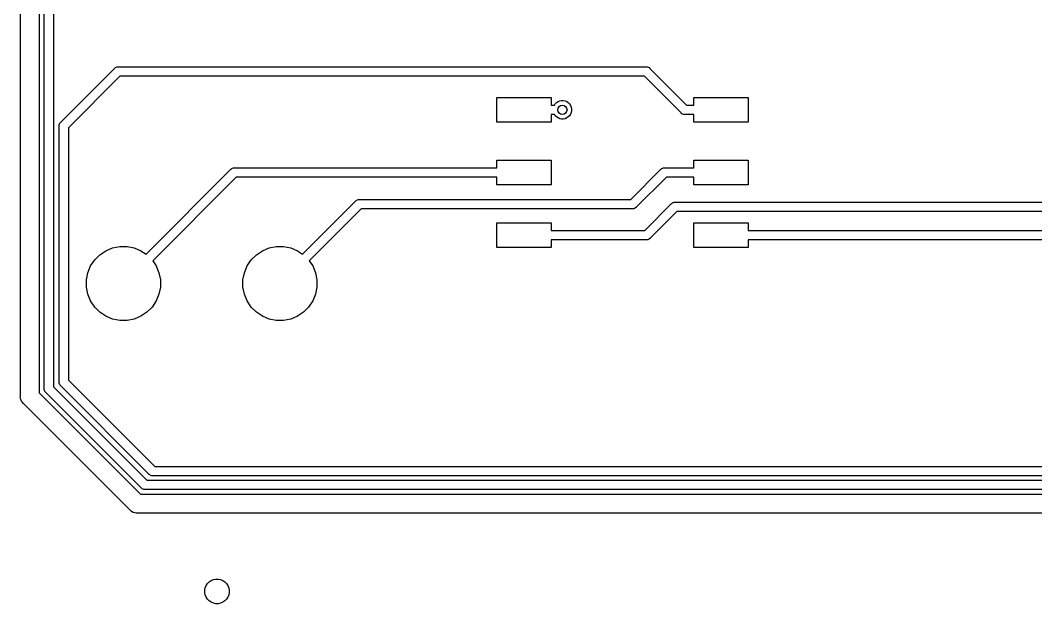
# Model space of a CAD drawing. Extents: x -66 to 211, y -177 to 13.
# Drawn here: x -7.98 to 33.22, y -134 to -110.35 of the extents above; entities that cross this region are included whole.
import ezdxf

# ---------------------------------------------------------------- set-up
doc = ezdxf.new("R2010")
doc.units = 0
doc.layers.add('BLACK', color=7, linetype='CONTINUOUS')

msp = doc.modelspace()

# ---------------------------------------------------------------- linework, layer by layer
at = {"layer": 'BLACK', "linetype": 'CONTINUOUS'}
for p, q in [((-7.97814, -125.589), (-7.97814, -92.6576)), ((-7.21614, -92.7967), (-7.21614, -125.45)), ((-7.01294, -125.281), (-7.01294, -98.668)), ((-6.63194, -98.7376), (-6.63194, -125.212)), ((-6.34092, -114.481), (-4.15705, -112.297)), ((-4.15705, -112.297), (-4.15109, -112.29)), ((-4.15109, -112.29), (-4.12209, -112.266)), ((-4.12209, -112.266), (-4.08899, -112.249)), ((-4.08899, -112.249), (-4.05308, -112.238)), ((-4.05308, -112.238), (-4.01574, -112.234)), ((-4.01574, -112.234), (-4.00639, -112.235)), ((-4.00639, -112.235), (17.4118, -112.235)), ((17.4118, -112.235), (17.4212, -112.234)), ((17.4212, -112.234), (17.4305, -112.235)), ((17.4305, -112.235), (17.4305, -112.235)), ((17.4305, -112.235), (17.4585, -112.238)), ((17.4585, -112.238), (17.4944, -112.249)), ((17.4944, -112.249), (17.5275, -112.266)), ((17.5275, -112.266), (17.5565, -112.29)), ((17.5565, -112.29), (17.5625, -112.297)), ((17.5625, -112.297), (19.0495, -113.784)), ((-3.93683, -112.616), (-6.02234, -114.701)), ((17.3423, -112.616), (-3.93683, -112.616)), ((18.8293, -114.103), (17.3423, -112.616)), ((11.3516, -114.475), (11.3516, -113.475)), ((11.3516, -113.475), (13.5516, -113.475)), ((13.5516, -113.475), (13.5516, -113.784)), ((13.7219, -113.736), (13.7741, -113.684)), ((13.7741, -113.684), (13.8356, -113.643)), ((13.8356, -113.643), (13.9038, -113.614)), ((13.9038, -113.614), (13.9762, -113.6)), ((13.9762, -113.6), (14.0501, -113.6)), ((14.0501, -113.6), (14.1226, -113.614)), ((14.1226, -113.614), (14.1908, -113.643)), ((14.1908, -113.643), (14.2522, -113.684)), ((14.2522, -113.684), (14.3045, -113.736)), ((19.3516, -113.784), (19.3516, -113.475)), ((19.3516, -113.475), (21.5516, -113.475)), ((21.5516, -113.475), (21.5516, -114.475)), ((13.5516, -113.784), (13.6895, -113.784)), ((13.6895, -113.784), (13.7219, -113.736)), ((14.3045, -113.736), (14.3455, -113.797)), ((14.3455, -113.797), (14.3738, -113.865)), ((14.3738, -114.084), (14.3455, -114.153)), ((14.3738, -113.865), (14.3882, -113.938)), ((14.3882, -114.012), (14.3738, -114.084)), ((14.3882, -113.938), (14.3882, -114.012)), ((18.8352, -114.11), (18.8293, -114.103)), ((18.8425, -114.116), (18.8352, -114.11)), ((19.0495, -113.784), (19.3516, -113.784)), ((-6.38358, -114.538), (-6.372, -114.516)), ((-6.372, -114.516), (-6.34819, -114.487)), ((-6.34819, -114.487), (-6.34092, -114.481)), ((13.5516, -114.475), (11.3516, -114.475)), ((13.6895, -114.165), (13.5516, -114.165)), ((13.5516, -114.165), (13.5516, -114.475)), ((13.7219, -114.214), (13.6895, -114.165)), ((13.7741, -114.266), (13.7219, -114.214)), ((13.8356, -114.307), (13.7741, -114.266)), ((13.9038, -114.335), (13.8356, -114.307)), ((13.9762, -114.35), (13.9038, -114.335)), ((14.0501, -114.35), (13.9762, -114.35)), ((14.1226, -114.335), (14.0501, -114.35)), ((14.1908, -114.307), (14.1226, -114.335)), ((14.2522, -114.266), (14.1908, -114.307)), ((14.3045, -114.214), (14.2522, -114.266)), ((14.3455, -114.153), (14.3045, -114.214)), ((18.8453, -114.119), (18.8425, -114.116)), ((18.8642, -114.134), (18.8453, -114.119)), ((18.8973, -114.152), (18.8642, -114.134)), ((18.9332, -114.163), (18.8973, -114.152)), ((18.9612, -114.165), (18.9332, -114.163)), ((18.9706, -114.166), (18.9612, -114.165)), ((18.9612, -114.165), (18.9612, -114.165)), ((18.9799, -114.165), (18.9706, -114.166)), ((19.3516, -114.165), (18.9799, -114.165)), ((19.3516, -114.475), (19.3516, -114.165)), ((21.5516, -114.475), (19.3516, -114.475)), ((-6.40426, -114.623), (-6.40334, -114.613)), ((-6.40334, -114.632), (-6.40426, -114.623)), ((-6.40334, -114.613), (-6.40058, -114.585)), ((-6.40334, -114.613), (-6.40334, -114.613)), ((-6.40334, -125.015), (-6.40334, -114.632)), ((-6.40058, -114.585), (-6.40007, -114.584)), ((-6.40007, -114.584), (-6.38969, -114.549)), ((-6.38969, -114.549), (-6.38358, -114.538)), ((-6.02234, -114.701), (-6.02234, -124.945)), ((11.3516, -116.324), (11.3516, -116.015)), ((11.3516, -116.015), (13.5516, -116.015)), ((13.5516, -116.015), (13.5516, -117.015)), ((19.3516, -116.324), (19.3516, -116.015)), ((19.3516, -116.015), (21.5516, -116.015)), ((21.5516, -116.015), (21.5516, -117.015)), ((-2.87736, -119.828), (0.5642, -116.387)), ((0.5642, -116.387), (0.57017, -116.38)), ((0.57017, -116.38), (0.59917, -116.356)), ((0.59917, -116.356), (0.63227, -116.338)), ((0.63227, -116.338), (0.6343, -116.337)), ((0.6343, -116.337), (0.66817, -116.327)), ((0.66817, -116.327), (0.67197, -116.327)), ((0.67197, -116.327), (0.69617, -116.324)), ((0.69617, -116.324), (0.70552, -116.323)), ((0.69617, -116.324), (0.69617, -116.324)), ((0.70552, -116.323), (0.71486, -116.324)), ((0.71486, -116.324), (11.3516, -116.324)), ((16.7918, -117.607), (18.0121, -116.387)), ((18.0121, -116.387), (18.018, -116.38)), ((18.018, -116.38), (18.0261, -116.373)), ((18.0261, -116.373), (18.0353, -116.365)), ((18.0353, -116.365), (18.047, -116.356)), ((18.047, -116.356), (18.0801, -116.338)), ((18.0801, -116.338), (18.0822, -116.337)), ((18.0822, -116.337), (18.116, -116.327)), ((18.116, -116.327), (18.1534, -116.323)), ((18.1534, -116.323), (18.1627, -116.324)), ((18.1627, -116.324), (19.3516, -116.324)), ((0.78443, -116.705), (-2.60795, -120.098)), ((11.3516, -116.705), (0.78443, -116.705)), ((11.3516, -117.015), (11.3516, -116.705)), ((18.2323, -116.705), (17.012, -117.926)), ((19.3516, -116.705), (18.2323, -116.705)), ((19.3516, -117.015), (19.3516, -116.705)), ((13.5516, -117.015), (11.3516, -117.015)), ((21.5516, -117.015), (19.3516, -117.015)), ((3.47264, -119.828), (5.6315, -117.669)), ((5.6315, -117.669), (5.63746, -117.662)), ((5.63746, -117.662), (5.66647, -117.638)), ((5.66647, -117.638), (5.69957, -117.621)), ((5.69957, -117.621), (5.73548, -117.61)), ((5.73548, -117.61), (5.76347, -117.607)), ((5.76347, -117.607), (5.76348, -117.607)), ((5.76348, -117.607), (5.77282, -117.606)), ((5.77282, -117.606), (5.78216, -117.607)), ((5.78216, -117.607), (16.7918, -117.607)), ((17.3582, -118.864), (18.4413, -117.781)), ((18.4413, -117.781), (18.4473, -117.774)), ((18.4473, -117.774), (18.4763, -117.75)), ((18.4763, -117.75), (18.5094, -117.732)), ((18.5094, -117.732), (18.5252, -117.728)), ((18.5252, -117.728), (18.5453, -117.722)), ((18.5453, -117.722), (18.5491, -117.721)), ((18.5491, -117.721), (18.5733, -117.719)), ((18.5733, -117.719), (18.5826, -117.718)), ((18.5733, -117.719), (18.5733, -117.719)), ((18.5826, -117.718), (18.592, -117.719)), ((18.592, -117.719), (54.0301, -117.719)), ((5.85173, -117.988), (3.74205, -120.098)), ((16.8613, -117.988), (5.85173, -117.988)), ((16.8707, -117.989), (16.8613, -117.988)), ((16.88, -117.988), (16.8707, -117.989)), ((16.908, -117.985), (16.88, -117.988)), ((16.88, -117.988), (16.88, -117.988)), ((16.9439, -117.974), (16.908, -117.985)), ((16.977, -117.957), (16.9439, -117.974)), ((17.006, -117.933), (16.977, -117.957)), ((17.012, -117.926), (17.006, -117.933)), ((18.6615, -118.1), (17.5784, -119.183)), ((54.0301, -118.1), (18.6615, -118.1)), ((11.3516, -119.555), (11.3516, -118.555)), ((11.3516, -118.555), (13.5516, -118.555)), ((13.5516, -118.555), (13.5516, -118.864)), ((19.3516, -119.555), (19.3516, -118.555)), ((19.3516, -118.555), (21.5516, -118.555)), ((21.5516, -118.555), (21.5516, -118.864)), ((13.5516, -118.864), (17.3582, -118.864)), ((21.5516, -118.864), (52.8862, -118.864)), ((17.4278, -119.245), (13.5516, -119.245)), ((13.5516, -119.245), (13.5516, -119.555)), ((17.4371, -119.246), (17.4278, -119.245)), ((17.4464, -119.245), (17.4371, -119.246)), ((17.4465, -119.245), (17.4464, -119.245)), ((17.4744, -119.243), (17.4465, -119.245)), ((17.5104, -119.232), (17.4744, -119.243)), ((17.5434, -119.214), (17.5104, -119.232)), ((17.5725, -119.19), (17.5434, -119.214)), ((17.5784, -119.183), (17.5725, -119.19)), ((52.8166, -119.245), (21.5516, -119.245)), ((21.5516, -119.245), (21.5516, -119.555)), ((-4.96243, -120.062), (-4.75349, -119.853)), ((-4.75349, -119.853), (-4.50782, -119.688)), ((-4.50782, -119.688), (-4.23483, -119.575)), ((-4.23483, -119.575), (-3.94504, -119.518)), ((-3.94504, -119.518), (-3.64956, -119.518)), ((-3.64956, -119.518), (-3.35977, -119.575)), ((-3.35977, -119.575), (-3.08678, -119.688)), ((-3.08678, -119.688), (-2.87736, -119.828)), ((1.38757, -120.062), (1.59651, -119.853)), ((1.59651, -119.853), (1.84218, -119.688)), ((1.84218, -119.688), (2.11517, -119.575)), ((2.11517, -119.575), (2.40496, -119.518)), ((2.40496, -119.518), (2.70044, -119.518)), ((2.70044, -119.518), (2.99023, -119.575)), ((2.99023, -119.575), (3.26322, -119.688)), ((3.26322, -119.688), (3.47264, -119.828)), ((13.5516, -119.555), (11.3516, -119.555)), ((21.5516, -119.555), (19.3516, -119.555)), ((-5.12658, -120.307), (-4.96243, -120.062)), ((-2.60795, -120.098), (-2.46802, -120.307)), ((1.22342, -120.307), (1.38757, -120.062)), ((3.74205, -120.098), (3.88198, -120.307)), ((-5.2973, -120.87), (-5.23966, -120.58)), ((-5.23966, -120.58), (-5.12658, -120.307)), ((-2.46802, -120.307), (-2.35494, -120.58)), ((-2.35494, -120.58), (-2.2973, -120.87)), ((1.0527, -120.87), (1.11034, -120.58)), ((1.11034, -120.58), (1.22342, -120.307)), ((3.88198, -120.307), (3.99506, -120.58)), ((3.99506, -120.58), (4.0527, -120.87)), ((-5.2973, -121.165), (-5.2973, -120.87)), ((-2.2973, -120.87), (-2.2973, -121.165)), ((1.0527, -121.165), (1.0527, -120.87)), ((4.0527, -120.87), (4.0527, -121.165)), ((-5.23966, -121.455), (-5.2973, -121.165)), ((-5.12658, -121.728), (-5.23966, -121.455)), ((-2.35494, -121.455), (-2.46802, -121.728)), ((-2.2973, -121.165), (-2.35494, -121.455)), ((1.11034, -121.455), (1.0527, -121.165)), ((1.22342, -121.728), (1.11034, -121.455)), ((3.99506, -121.455), (3.88198, -121.728)), ((4.0527, -121.165), (3.99506, -121.455)), ((-4.96243, -121.974), (-5.12658, -121.728)), ((-2.46802, -121.728), (-2.63217, -121.974)), ((1.38757, -121.974), (1.22342, -121.728)), ((3.88198, -121.728), (3.71783, -121.974)), ((-4.75349, -122.183), (-4.96243, -121.974)), ((-4.50782, -122.347), (-4.75349, -122.183)), ((-4.23483, -122.46), (-4.50782, -122.347)), ((-3.08678, -122.347), (-3.35977, -122.46)), ((-2.84111, -122.183), (-3.08678, -122.347)), ((-2.63217, -121.974), (-2.84111, -122.183)), ((1.59651, -122.183), (1.38757, -121.974)), ((1.84218, -122.347), (1.59651, -122.183)), ((2.11517, -122.46), (1.84218, -122.347)), ((3.26322, -122.347), (2.99023, -122.46)), ((3.50889, -122.183), (3.26322, -122.347)), ((3.71783, -121.974), (3.50889, -122.183)), ((-3.94504, -122.518), (-4.23483, -122.46)), ((-3.64956, -122.518), (-3.94504, -122.518)), ((-3.35977, -122.46), (-3.64956, -122.518)), ((2.40496, -122.518), (2.11517, -122.46)), ((2.70044, -122.518), (2.40496, -122.518)), ((2.99023, -122.46), (2.70044, -122.518)), ((-6.63194, -125.212), (-2.84717, -128.996)), ((-6.40426, -125.024), (-6.40334, -125.015)), ((-6.40058, -125.061), (-6.40426, -125.024)), ((-6.38969, -125.097), (-6.40058, -125.061)), ((-6.37984, -125.116), (-6.38969, -125.097)), ((-6.372, -125.13), (-6.37984, -125.116)), ((-6.34819, -125.159), (-6.372, -125.13)), ((-6.34093, -125.165), (-6.34819, -125.159)), ((-2.74735, -128.759), (-6.34093, -125.165)), ((-6.02234, -124.945), (-2.52713, -128.44)), ((-7.97998, -125.608), (-7.97814, -125.589)), ((-7.97458, -125.663), (-7.97998, -125.608)), ((-7.21614, -125.45), (-3.101, -129.565)), ((-7.01386, -125.291), (-7.01294, -125.281)), ((-7.01018, -125.328), (-7.01386, -125.291)), ((-6.99929, -125.364), (-7.01018, -125.328)), ((-6.98243, -125.395), (-6.99929, -125.364)), ((-6.9816, -125.397), (-6.98243, -125.395)), ((-6.95779, -125.426), (-6.9816, -125.397)), ((-6.95053, -125.432), (-6.95779, -125.426)), ((-3.0674, -129.315), (-6.95053, -125.432)), ((-7.97263, -125.683), (-7.97458, -125.663)), ((-7.96991, -125.692), (-7.97263, -125.683)), ((-7.95084, -125.755), (-7.96991, -125.692)), ((-7.91546, -125.821), (-7.95084, -125.755)), ((-7.89127, -125.85), (-7.91546, -125.821)), ((-7.86785, -125.879), (-7.89127, -125.85)), ((-7.85331, -125.891), (-7.86785, -125.879)), ((-3.54146, -130.203), (-7.85331, -125.891)), ((-2.52713, -128.44), (136.538, -128.44)), ((-2.74139, -128.766), (-2.74735, -128.759)), ((-2.71239, -128.79), (-2.74139, -128.766)), ((-2.67929, -128.808), (-2.71239, -128.79)), ((-2.64338, -128.818), (-2.67929, -128.808)), ((-2.61539, -128.821), (-2.64338, -128.818)), ((-2.61538, -128.821), (-2.61539, -128.821)), ((-2.60604, -128.822), (-2.61538, -128.821)), ((-2.5967, -128.821), (-2.60604, -128.822)), ((136.607, -128.821), (-2.5967, -128.821)), ((-3.06143, -129.322), (-3.0674, -129.315)), ((-3.03243, -129.346), (-3.06143, -129.322)), ((-2.99933, -129.364), (-3.03243, -129.346)), ((-2.84717, -128.996), (136.814, -128.996)), ((-3.101, -129.565), (147.02, -129.565)), ((-2.96342, -129.375), (-2.99933, -129.364)), ((-2.95963, -129.375), (-2.96342, -129.375)), ((-2.93543, -129.377), (-2.95963, -129.375)), ((-2.93542, -129.377), (-2.93543, -129.377)), ((-2.92608, -129.378), (-2.93542, -129.377)), ((-2.91674, -129.377), (-2.92608, -129.378)), ((136.884, -129.377), (-2.91674, -129.377)), ((-3.52953, -130.217), (-3.54146, -130.203)), ((-3.515, -130.229), (-3.52953, -130.217)), ((-3.47152, -130.265), (-3.515, -130.229)), ((-3.40533, -130.3), (-3.47152, -130.265)), ((-3.33351, -130.322), (-3.40533, -130.3)), ((-3.27753, -130.327), (-3.33351, -130.322)), ((-3.25882, -130.329), (-3.27753, -130.327)), ((-3.27753, -130.327), (-3.27753, -130.327)), ((-3.24011, -130.327), (-3.25882, -130.329)), ((58.4886, -130.327), (-3.24011, -130.327)), ((-0.31873, -133.114), (-0.23684, -133.059)), ((-0.23684, -133.059), (-0.14585, -133.022)), ((-0.14585, -133.022), (-0.04925, -133.002)), ((-0.04925, -133.002), (0.04925, -133.002)), ((0.04925, -133.002), (0.14585, -133.022)), ((0.14585, -133.022), (0.23684, -133.059)), ((0.23684, -133.059), (0.31873, -133.114)), ((-0.5, -133.453), (-0.48079, -133.357)), ((-0.5, -133.552), (-0.5, -133.453)), ((-0.48079, -133.357), (-0.44309, -133.266)), ((-0.44309, -133.266), (-0.38838, -133.184)), ((-0.38838, -133.184), (-0.31873, -133.114)), ((0.31873, -133.114), (0.38838, -133.184)), ((0.38838, -133.184), (0.44309, -133.266)), ((0.44309, -133.266), (0.48079, -133.357)), ((0.48079, -133.357), (0.5, -133.453)), ((0.5, -133.453), (0.5, -133.552)), ((-0.48079, -133.648), (-0.5, -133.552)), ((-0.44309, -133.739), (-0.48079, -133.648)), ((-0.38838, -133.821), (-0.44309, -133.739)), ((-0.31873, -133.891), (-0.38838, -133.821)), ((0.38838, -133.821), (0.31873, -133.891)), ((0.44309, -133.739), (0.38838, -133.821)), ((0.48079, -133.648), (0.44309, -133.739)), ((0.5, -133.552), (0.48079, -133.648)), ((-0.23684, -133.945), (-0.31873, -133.891)), ((-0.14585, -133.983), (-0.23684, -133.945)), ((-0.04925, -134.002), (-0.14585, -133.983)), ((0.04925, -134.002), (-0.04925, -134.002)), ((0.14585, -133.983), (0.04925, -134.002)), ((0.23684, -133.945), (0.14585, -133.983)), ((0.31873, -133.891), (0.23684, -133.945))]:
    msp.add_line(p, q, dxfattribs=at)
at = {"layer": 'BLACK'}
msp.add_circle((14.0132, -113.975), 0.1875, dxfattribs=at)

doc.saveas('drawing.dxf')
